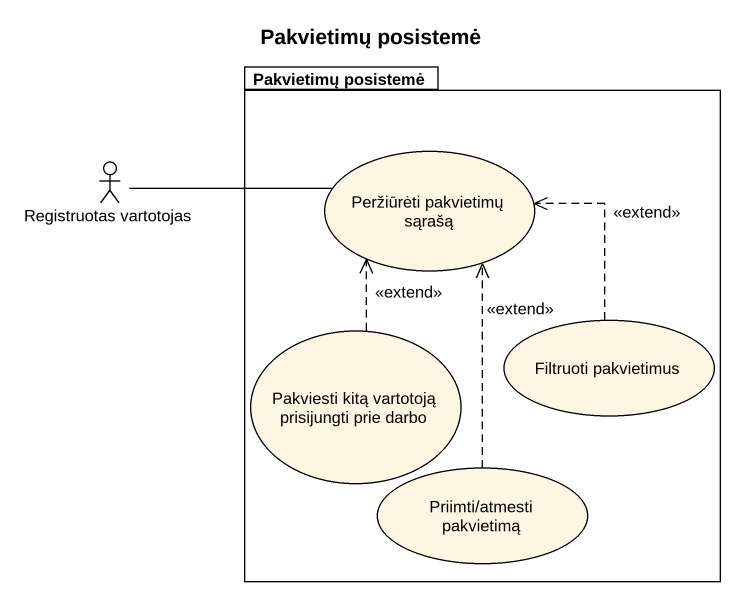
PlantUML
@startuml
title Pakvietimų posistemė
package "Pakvietimų posistemė" as Pakvietimų_posistemė {
  usecase "Peržiūrėti pakvietimų sąrašą" as Peržiūrėti_pakvietimų_sąrašą
  usecase "Filtruoti pakvietimus" as Filtruoti_pakvietimus
  usecase "Pakviesti kitą vartotoją prisijungti prie darbo" as Pakviesti_kitą_vartotoją
  usecase "Priimti/atmesti pakvietimą" as Priimti_atmesti_pakvietimą
}
actor "Registruotas vartotojas" as Registruotas_vartotojas
Peržiūrėti_pakvietimų_sąrašą -left- Registruotas_vartotojas
Filtruoti_pakvietimus .up.> Peržiūrėti_pakvietimų_sąrašą : <<extend>>
Pakviesti_kitą_vartotoją .up.> Peržiūrėti_pakvietimų_sąrašą : <<extend>>
Priimti_atmesti_pakvietimą .up.> Peržiūrėti_pakvietimų_sąrašą : <<extend>>
@enduml
